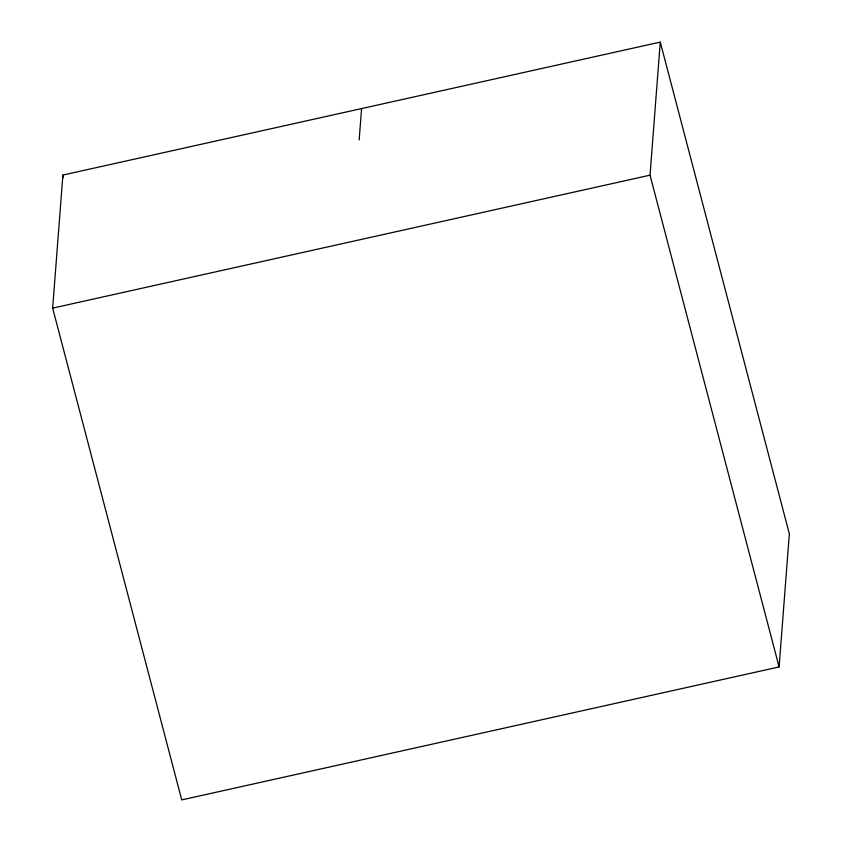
<?xml version="1.0" encoding="UTF-8"?>
<svg xmlns="http://www.w3.org/2000/svg" width="842" height="842" viewBox="0 0 842 842"><rect width="100%" height="100%" fill="white"/><g stroke="black" fill="none" stroke-linecap="round" stroke-linejoin="round"><path stroke-width="1.26" d="M52.657 308.13L62.897 175.062L660.265 42.1L789.343 533.87L779.103 666.938L181.735 799.9L52.657 308.13L650.024 175.178L660.265 42.1M359.155 139.982L361.576 108.576M650.024 175.178L779.103 666.938M62.897 175.062L63.56 177.599"/></g></svg>
